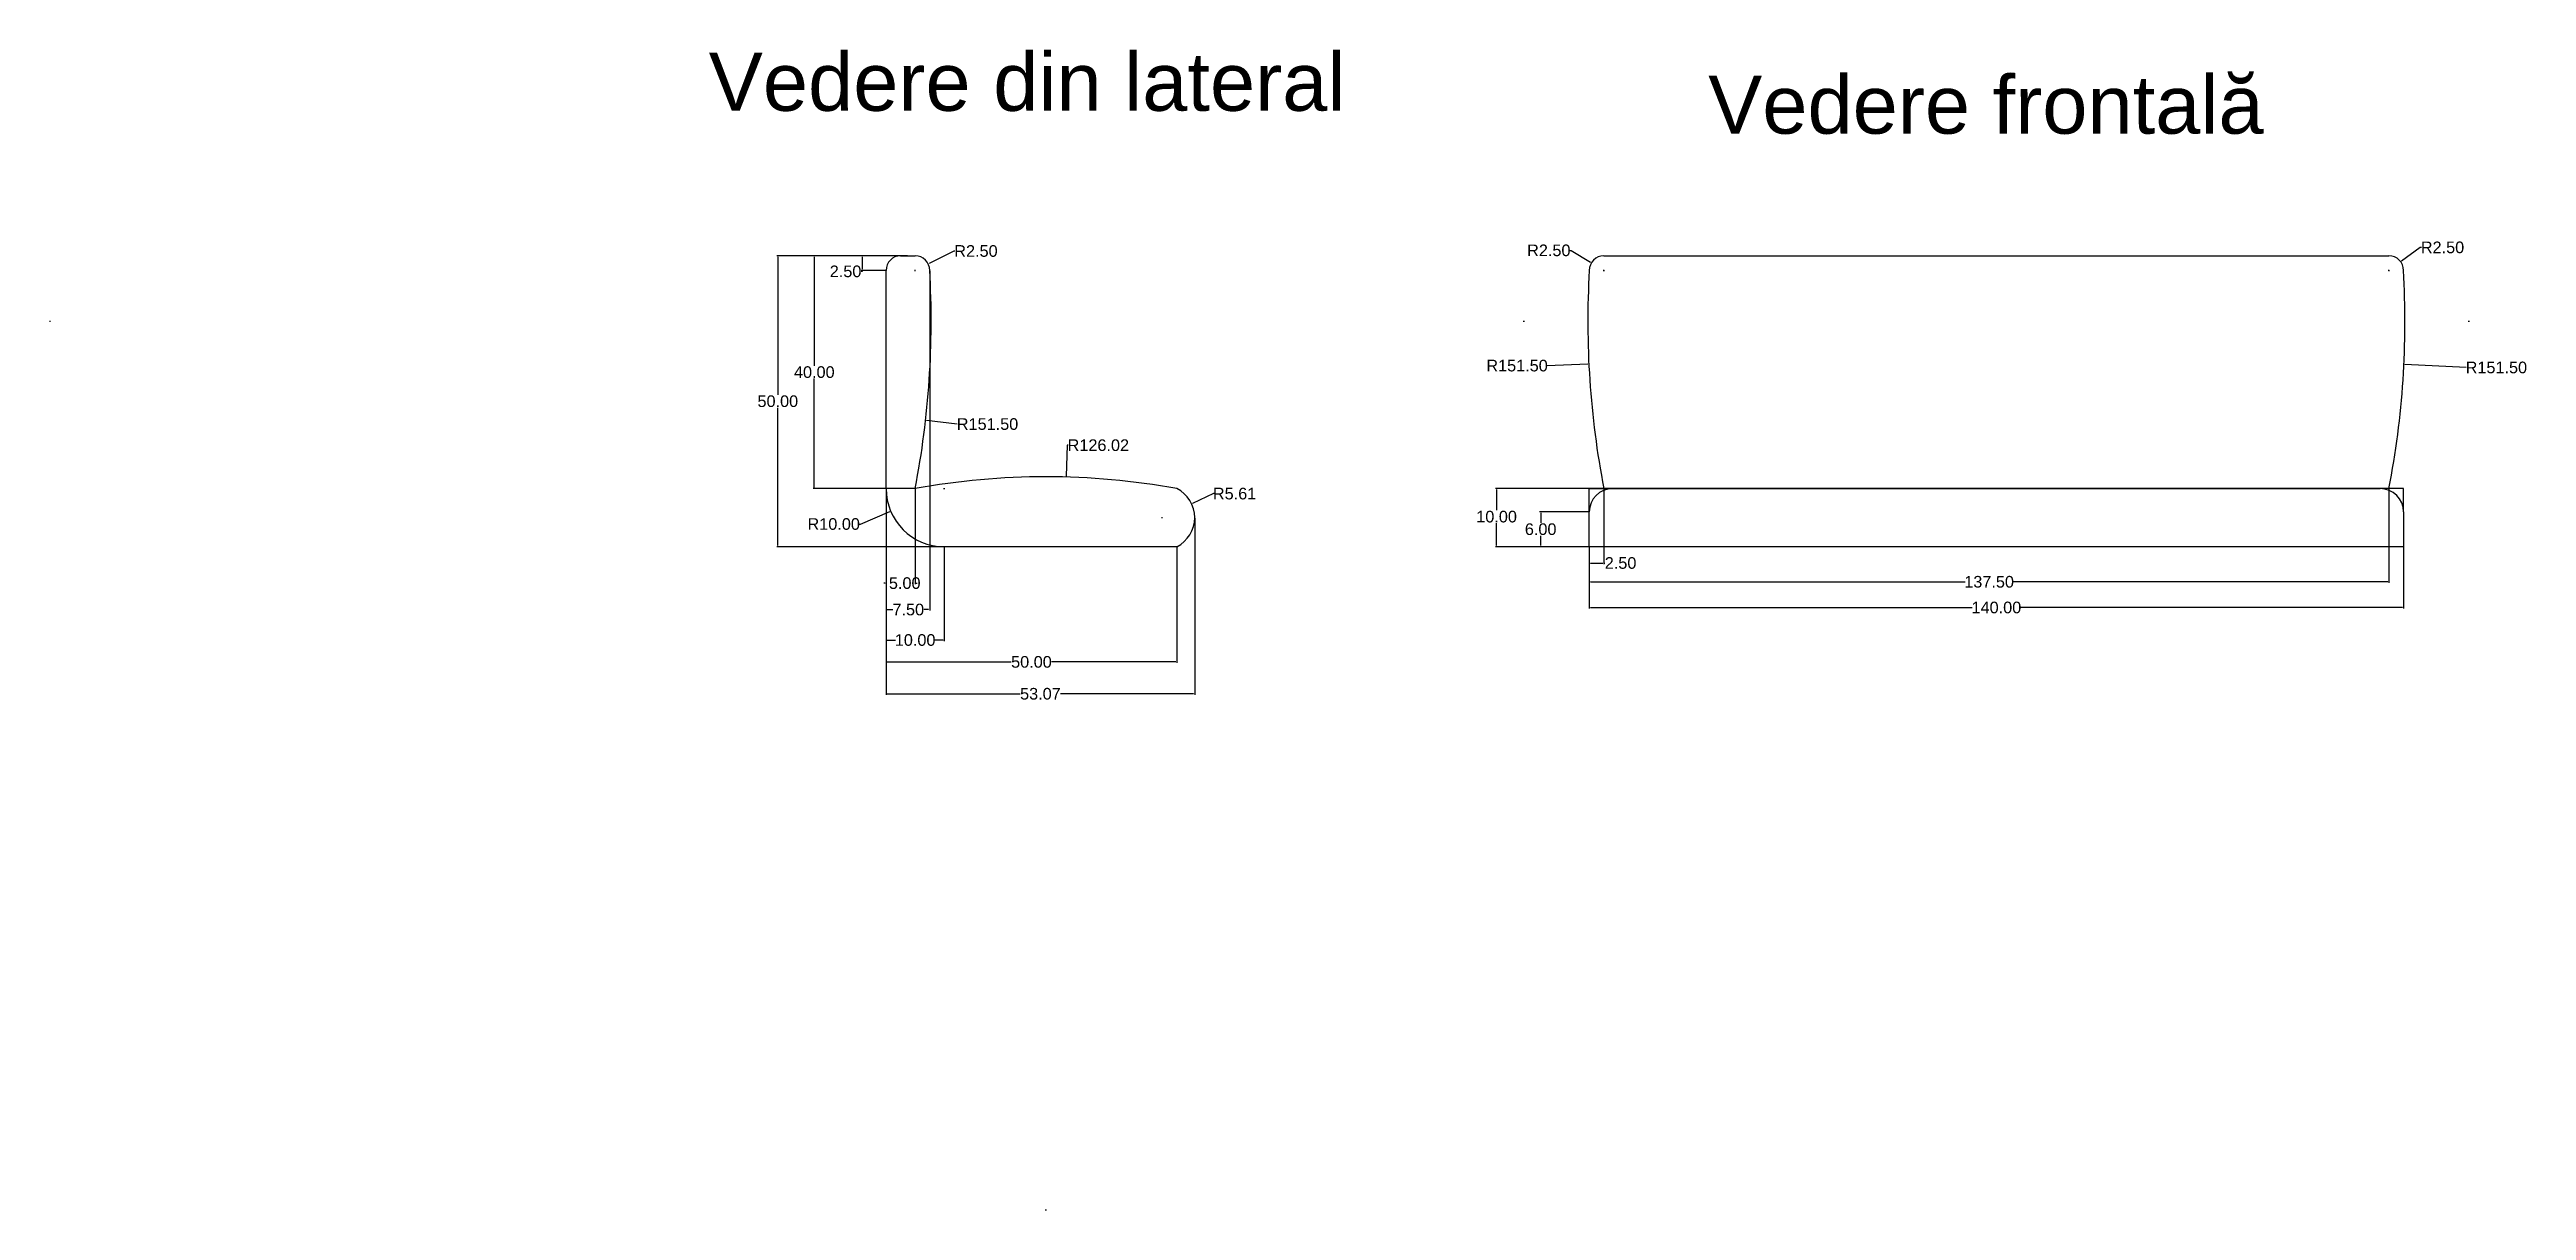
# Model space of a CAD drawing. Header units: millimetres. Extents: x -42 to 384, y -22 to 178.
import ezdxf

# ---------------------------------------------------------------- set-up
doc = ezdxf.new("R2010")
doc.units = ezdxf.units.MM
doc.header["$MEASUREMENT"] = 0
for name, color, linetype in [('canapea', 33, 'Continuous'), ('cotari', 132, 'Continuous'), ('text', 7, 'Continuous')]:
    doc.layers.add(name, color=color, linetype=linetype)
doc.styles.get("Standard").update_dxf_attribs({"font": 'arial.ttf'})
doc.dimstyles.new('Cotari', dxfattribs={"dimtxt": 2, "dimasz": 0.18, "dimexe": 0.18, "dimexo": 0.0625, "dimgap": 0.09, "dimtad": 0, "dimtih": 1, "dimtoh": 1, "dimzin": 0, "dimdsep": 46, "dimtxsty": 'Standard', "dimcen": 0.09, "dimclrd": 256, "dimclre": 256, "dimclrt": 256, "dimadec": 0, "dimazin": 0, "dimtfac": 1, "dimtofl": 0, "dimtmove": 0, "dimatfit": 3, "dimfxl": 1, "dimtolj": 1, "dimtzin": 0, "dimarcsym": 0})

# ---------------------------------------------------------------- blocks, each defined once
blk = doc.blocks.new('*D1')
at = {"layer": 'cotari', "lineweight": -2, "transparency": 16777216}
for p, q in [((105.93, 142.32), (97.98, 142.32)), ((98.16, 142.14), (98.16, 140)), ((102.18, 139.82), (97.98, 139.82)), ((98.16, 139.64), (97.98, 139.64)), ((98.16, 139.82), (98.16, 139.64))]:
    blk.add_line(p, q, dxfattribs=at)
at = {"layer": 'cotari', "transparency": 16777216}
for points in [[(98.13, 142.14), (98.19, 142.14), (98.16, 142.32)], [(98.13, 140), (98.19, 140), (98.16, 139.82)]]:
    blk.add_solid(points, dxfattribs=at)
at = {"layer": 'Defpoints', "color": 0, "transparency": 16777216}
for p in [(105.99, 142.32), (98.16, 139.82), (102.24, 139.82)]:
    blk.add_point(p, dxfattribs=at)
at = {"layer": 'cotari', "transparency": 16777216, "insert": (95.28, 139.64), "char_height": 2, "attachment_point": 5}
blk.add_mtext('\\A1;2.50', dxfattribs=at)
blk = doc.blocks.new('*D2')
at = {"layer": 'cotari', "lineweight": -2, "transparency": 16777216}
for p, q in [((105.93, 142.32), (89.72, 142.32)), ((89.9, 142.14), (89.9, 123.43)), ((89.9, 102.5), (89.9, 121.21)), ((102.18, 102.32), (89.72, 102.32))]:
    blk.add_line(p, q, dxfattribs=at)
at = {"layer": 'cotari', "transparency": 16777216}
for points in [[(89.87, 142.14), (89.93, 142.14), (89.9, 142.32)], [(89.87, 102.5), (89.93, 102.5), (89.9, 102.32)]]:
    blk.add_solid(points, dxfattribs=at)
at = {"layer": 'Defpoints', "color": 0, "transparency": 16777216}
for p in [(105.99, 142.32), (89.9, 102.32), (102.24, 102.32)]:
    blk.add_point(p, dxfattribs=at)
at = {"layer": 'cotari', "transparency": 16777216, "insert": (89.9, 122.32), "char_height": 2, "attachment_point": 5}
blk.add_mtext('\\A1;40.00', dxfattribs=at)
blk = doc.blocks.new('*D3')
at = {"layer": 'cotari', "lineweight": -2, "transparency": 16777216}
for p, q in [((105.93, 142.32), (83.45, 142.32)), ((83.63, 142.14), (83.63, 118.43)), ((83.63, 92.5), (83.63, 116.21)), ((112.18, 92.32), (83.45, 92.32))]:
    blk.add_line(p, q, dxfattribs=at)
at = {"layer": 'cotari', "transparency": 16777216}
for points in [[(83.6, 142.14), (83.66, 142.14), (83.63, 142.32)], [(83.6, 92.5), (83.66, 92.5), (83.63, 92.32)]]:
    blk.add_solid(points, dxfattribs=at)
at = {"layer": 'Defpoints', "color": 0, "transparency": 16777216}
for p in [(105.99, 142.32), (83.63, 92.32), (112.24, 92.32)]:
    blk.add_point(p, dxfattribs=at)
at = {"layer": 'cotari', "transparency": 16777216, "insert": (83.63, 117.32), "char_height": 2, "attachment_point": 5}
blk.add_mtext('\\A1;50.00', dxfattribs=at)
blk = doc.blocks.new('*D4')
at = {"layer": 'cotari', "lineweight": -2, "transparency": 16777216}
for p, q in [((102.24, 102.25), (102.24, 85.87)), ((107.24, 102.25), (107.24, 85.87)), ((102.06, 86.05), (101.88, 86.05)), ((107.42, 86.05), (107.6, 86.05))]:
    blk.add_line(p, q, dxfattribs=at)
at = {"layer": 'cotari', "transparency": 16777216}
for points in [[(102.06, 86.08), (102.06, 86.02), (102.24, 86.05)], [(107.42, 86.08), (107.42, 86.02), (107.24, 86.05)]]:
    blk.add_solid(points, dxfattribs=at)
at = {"layer": 'Defpoints', "color": 0, "transparency": 16777216}
for p in [(102.24, 102.32), (107.24, 102.32), (107.24, 86.05)]:
    blk.add_point(p, dxfattribs=at)
at = {"layer": 'cotari', "transparency": 16777216, "insert": (105.45, 86.05), "char_height": 2, "attachment_point": 5}
blk.add_mtext('\\A1;5.00', dxfattribs=at)
blk = doc.blocks.new('*D5')
at = {"layer": 'cotari', "lineweight": -2, "transparency": 16777216}
for p, q in [((109.74, 139.75), (109.74, 81.33)), ((102.24, 102.25), (102.24, 81.33)), ((102.42, 81.51), (103.38, 81.51)), ((109.56, 81.51), (108.73, 81.51))]:
    blk.add_line(p, q, dxfattribs=at)
at = {"layer": 'cotari', "transparency": 16777216}
for points in [[(102.42, 81.54), (102.42, 81.48), (102.24, 81.51)], [(109.56, 81.54), (109.56, 81.48), (109.74, 81.51)]]:
    blk.add_solid(points, dxfattribs=at)
at = {"layer": 'Defpoints', "color": 0, "transparency": 16777216}
for p in [(109.74, 139.82), (102.24, 102.32), (109.74, 81.51)]:
    blk.add_point(p, dxfattribs=at)
at = {"layer": 'cotari', "transparency": 16777216, "insert": (106.06, 81.51), "char_height": 2, "attachment_point": 5}
blk.add_mtext('\\A1;7.50', dxfattribs=at)
blk = doc.blocks.new('*D6')
at = {"layer": 'cotari', "lineweight": -2, "transparency": 16777216}
for p, q in [((102.24, 102.25), (102.24, 76.09)), ((112.24, 92.25), (112.24, 76.09)), ((102.42, 76.27), (103.88, 76.27)), ((112.06, 76.27), (110.61, 76.27))]:
    blk.add_line(p, q, dxfattribs=at)
at = {"layer": 'cotari', "transparency": 16777216}
for points in [[(102.42, 76.3), (102.42, 76.24), (102.24, 76.27)], [(112.06, 76.3), (112.06, 76.24), (112.24, 76.27)]]:
    blk.add_solid(points, dxfattribs=at)
at = {"layer": 'Defpoints', "color": 0, "transparency": 16777216}
for p in [(102.24, 102.32), (112.24, 92.32), (112.24, 76.27)]:
    blk.add_point(p, dxfattribs=at)
at = {"layer": 'cotari', "transparency": 16777216, "insert": (107.24, 76.27), "char_height": 2, "attachment_point": 5}
blk.add_mtext('\\A1;10.00', dxfattribs=at)
blk = doc.blocks.new('*D7')
at = {"layer": 'cotari', "lineweight": -2, "transparency": 16777216}
for p, q in [((102.24, 102.25), (102.24, 72.33)), ((152.24, 92.25), (152.24, 72.33)), ((102.42, 72.51), (123.78, 72.51)), ((152.06, 72.51), (130.7, 72.51))]:
    blk.add_line(p, q, dxfattribs=at)
at = {"layer": 'cotari', "transparency": 16777216}
for points in [[(102.42, 72.54), (102.42, 72.48), (102.24, 72.51)], [(152.06, 72.54), (152.06, 72.48), (152.24, 72.51)]]:
    blk.add_solid(points, dxfattribs=at)
at = {"layer": 'Defpoints', "color": 0, "transparency": 16777216}
for p in [(102.24, 102.32), (152.24, 92.32), (152.24, 72.51)]:
    blk.add_point(p, dxfattribs=at)
at = {"layer": 'cotari', "transparency": 16777216, "insert": (127.24, 72.51), "char_height": 2, "attachment_point": 5}
blk.add_mtext('\\A1;50.00', dxfattribs=at)
blk = doc.blocks.new('*D8')
at = {"layer": 'cotari', "lineweight": -2, "transparency": 16777216}
for p, q in [((102.24, 102.25), (102.24, 66.85)), ((155.31, 97.25), (155.31, 66.85)), ((102.42, 67.03), (125.31, 67.03)), ((155.13, 67.03), (132.24, 67.03))]:
    blk.add_line(p, q, dxfattribs=at)
at = {"layer": 'cotari', "transparency": 16777216}
for points in [[(102.42, 67.06), (102.42, 67), (102.24, 67.03)], [(155.13, 67.06), (155.13, 67), (155.31, 67.03)]]:
    blk.add_solid(points, dxfattribs=at)
at = {"layer": 'Defpoints', "color": 0, "transparency": 16777216}
for p in [(102.24, 102.32), (155.31, 97.32), (102.24, 67.03)]:
    blk.add_point(p, dxfattribs=at)
at = {"layer": 'cotari', "transparency": 16777216, "insert": (128.78, 67.03), "char_height": 2, "attachment_point": 5}
blk.add_mtext('\\A1;53.07', dxfattribs=at)
blk = doc.blocks.new('*D9')
at = {"layer": 'cotari', "lineweight": -2, "transparency": 16777216}
for p, q in [((113.87, 143.14), (109.64, 141.02)), ((114.05, 143.14), (113.87, 143.14)), ((107.15, 139.82), (107.33, 139.82)), ((107.24, 139.73), (107.24, 139.91))]:
    blk.add_line(p, q, dxfattribs=at)
at = {"layer": 'cotari', "transparency": 16777216}
blk.add_solid([(109.63, 141.04), (109.65, 140.99), (109.48, 140.94)], dxfattribs=at)
at = {"layer": 'Defpoints', "color": 0, "transparency": 16777216}
for p in [(109.48, 140.94), (107.24, 139.82)]:
    blk.add_point(p, dxfattribs=at)
at = {"layer": 'cotari', "transparency": 16777216, "insert": (117.7, 143.14), "char_height": 2, "attachment_point": 5}
blk.add_mtext('\\A1;R2.50', dxfattribs=at)
blk = doc.blocks.new('*D10')
at = {"layer": 'cotari', "lineweight": -2, "transparency": 16777216}
for p, q in [((133.37, 109.76), (133.22, 104.47)), ((133.55, 109.76), (133.37, 109.76)), ((129.65, -21.68), (129.83, -21.68)), ((129.74, -21.77), (129.74, -21.59))]:
    blk.add_line(p, q, dxfattribs=at)
at = {"layer": 'cotari', "transparency": 16777216}
blk.add_solid([(133.19, 104.47), (133.25, 104.47), (133.22, 104.29)], dxfattribs=at)
at = {"layer": 'Defpoints', "color": 0, "transparency": 16777216}
for p in [(133.22, 104.29), (129.74, -21.68)]:
    blk.add_point(p, dxfattribs=at)
at = {"layer": 'cotari', "transparency": 16777216, "insert": (138.74, 109.76), "char_height": 2, "attachment_point": 5}
blk.add_mtext('\\A1;R126.02', dxfattribs=at)
blk = doc.blocks.new('*D11')
at = {"layer": 'cotari', "lineweight": -2, "transparency": 16777216}
for p, q in [((158.53, 101.44), (154.95, 99.76)), ((158.71, 101.44), (158.53, 101.44)), ((149.61, 97.32), (149.79, 97.32)), ((149.7, 97.23), (149.7, 97.41))]:
    blk.add_line(p, q, dxfattribs=at)
at = {"layer": 'cotari', "transparency": 16777216}
blk.add_solid([(154.93, 99.79), (154.96, 99.74), (154.78, 99.69)], dxfattribs=at)
at = {"layer": 'Defpoints', "color": 0, "transparency": 16777216}
for p in [(154.78, 99.69), (149.7, 97.32)]:
    blk.add_point(p, dxfattribs=at)
at = {"layer": 'cotari', "transparency": 16777216, "insert": (162.17, 101.44), "char_height": 2, "attachment_point": 5}
blk.add_mtext('\\A1;R5.61', dxfattribs=at)
blk = doc.blocks.new('*D12')
at = {"layer": 'cotari', "lineweight": -2, "transparency": 16777216}
for p, q in [((112.15, 102.32), (112.33, 102.32)), ((112.24, 102.23), (112.24, 102.41)), ((97.84, 96.21), (102.87, 98.35)), ((97.66, 96.21), (97.84, 96.21))]:
    blk.add_line(p, q, dxfattribs=at)
at = {"layer": 'cotari', "transparency": 16777216}
blk.add_solid([(102.86, 98.37), (102.88, 98.32), (103.04, 98.42)], dxfattribs=at)
at = {"layer": 'Defpoints', "color": 0, "transparency": 16777216}
for p in [(112.24, 102.32), (103.04, 98.42)]:
    blk.add_point(p, dxfattribs=at)
at = {"layer": 'cotari', "transparency": 16777216, "insert": (93.24, 96.21), "char_height": 2, "attachment_point": 5}
blk.add_mtext('\\A1;R10.00', dxfattribs=at)
blk = doc.blocks.new('*D13')
at = {"layer": 'cotari', "lineweight": -2, "transparency": 16777216}
for p, q in [((-41.6, 131.07), (-41.42, 131.07)), ((-41.51, 130.98), (-41.51, 131.16)), ((114.49, 113.39), (109.21, 113.99))]:
    blk.add_line(p, q, dxfattribs=at)
at = {"layer": 'cotari', "transparency": 16777216}
blk.add_solid([(109.22, 114.02), (109.21, 113.96), (109.03, 114.01)], dxfattribs=at)
at = {"layer": 'Defpoints', "color": 0, "transparency": 16777216}
for p in [(-41.51, 131.07), (109.03, 114.01)]:
    blk.add_point(p, dxfattribs=at)
at = {"layer": 'cotari', "transparency": 16777216, "insert": (119.69, 113.39), "char_height": 2, "attachment_point": 5}
blk.add_mtext('\\A1;R151.50', dxfattribs=at)
blk = doc.blocks.new('*D14')
at = {"layer": 'cotari', "lineweight": -2, "transparency": 16777216}
for p, q in [((227.1, 102.32), (207.04, 102.32)), ((207.22, 102.14), (207.22, 98.59)), ((207.22, 92.5), (207.22, 96.37)), ((223.1, 92.32), (207.04, 92.32))]:
    blk.add_line(p, q, dxfattribs=at)
at = {"layer": 'cotari', "transparency": 16777216}
for points in [[(207.19, 102.14), (207.25, 102.14), (207.22, 102.32)], [(207.19, 92.5), (207.25, 92.5), (207.22, 92.32)]]:
    blk.add_solid(points, dxfattribs=at)
at = {"layer": 'Defpoints', "color": 0, "transparency": 16777216}
for p in [(207.22, 102.32), (227.16, 102.32), (223.16, 92.32)]:
    blk.add_point(p, dxfattribs=at)
at = {"layer": 'cotari', "transparency": 16777216, "insert": (207.22, 97.48), "char_height": 2, "attachment_point": 5}
blk.add_mtext('\\A1;10.00', dxfattribs=at)
blk = doc.blocks.new('*D15')
at = {"layer": 'cotari', "lineweight": -2, "transparency": 16777216}
for p, q in [((223.1, 98.32), (214.62, 98.32)), ((214.8, 98.14), (214.8, 96.43)), ((214.8, 92.5), (214.8, 94.21)), ((223.1, 92.32), (214.62, 92.32))]:
    blk.add_line(p, q, dxfattribs=at)
at = {"layer": 'cotari', "transparency": 16777216}
for points in [[(214.77, 98.14), (214.83, 98.14), (214.8, 98.32)], [(214.77, 92.5), (214.83, 92.5), (214.8, 92.32)]]:
    blk.add_solid(points, dxfattribs=at)
at = {"layer": 'Defpoints', "color": 0, "transparency": 16777216}
for p in [(214.8, 98.32), (223.16, 98.32), (223.16, 92.32)]:
    blk.add_point(p, dxfattribs=at)
at = {"layer": 'cotari', "transparency": 16777216, "insert": (214.8, 95.32), "char_height": 2, "attachment_point": 5}
blk.add_mtext('\\A1;6.00', dxfattribs=at)
blk = doc.blocks.new('*D16')
at = {"layer": 'cotari', "lineweight": -2, "transparency": 16777216}
for p, q in [((225.66, 102.25), (225.66, 89.33)), ((223.16, 92.25), (223.16, 89.33)), ((223.34, 89.51), (225.48, 89.51)), ((225.66, 89.51), (225.84, 89.51))]:
    blk.add_line(p, q, dxfattribs=at)
at = {"layer": 'cotari', "transparency": 16777216}
for points in [[(223.34, 89.54), (223.34, 89.48), (223.16, 89.51)], [(225.48, 89.54), (225.48, 89.48), (225.66, 89.51)]]:
    blk.add_solid(points, dxfattribs=at)
at = {"layer": 'Defpoints', "color": 0, "transparency": 16777216}
for p in [(225.66, 102.32), (223.16, 92.32), (225.66, 89.51)]:
    blk.add_point(p, dxfattribs=at)
at = {"layer": 'cotari', "transparency": 16777216, "insert": (228.54, 89.51), "char_height": 2, "attachment_point": 5}
blk.add_mtext('\\A1;2.50', dxfattribs=at)
blk = doc.blocks.new('*D17')
at = {"layer": 'cotari', "lineweight": -2, "transparency": 16777216}
for p, q in [((360.66, 102.25), (360.66, 86.1)), ((223.16, 92.25), (223.16, 86.1)), ((223.34, 86.28), (287.77, 86.28)), ((360.48, 86.28), (296.06, 86.28))]:
    blk.add_line(p, q, dxfattribs=at)
at = {"layer": 'cotari', "transparency": 16777216}
for points in [[(223.34, 86.31), (223.34, 86.25), (223.16, 86.28)], [(360.48, 86.31), (360.48, 86.25), (360.66, 86.28)]]:
    blk.add_solid(points, dxfattribs=at)
at = {"layer": 'Defpoints', "color": 0, "transparency": 16777216}
for p in [(360.66, 102.32), (223.16, 92.32), (360.66, 86.28)]:
    blk.add_point(p, dxfattribs=at)
at = {"layer": 'cotari', "transparency": 16777216, "insert": (291.91, 86.28), "char_height": 2, "attachment_point": 5}
blk.add_mtext('\\A1;137.50', dxfattribs=at)
blk = doc.blocks.new('*D18')
at = {"layer": 'cotari', "lineweight": -2, "transparency": 16777216}
for p, q in [((223.16, 92.25), (223.16, 81.68)), ((363.16, 92.25), (363.16, 81.68)), ((223.34, 81.86), (289.02, 81.86)), ((362.98, 81.86), (297.31, 81.86))]:
    blk.add_line(p, q, dxfattribs=at)
at = {"layer": 'cotari', "transparency": 16777216}
for points in [[(223.34, 81.89), (223.34, 81.83), (223.16, 81.86)], [(362.98, 81.89), (362.98, 81.83), (363.16, 81.86)]]:
    blk.add_solid(points, dxfattribs=at)
at = {"layer": 'Defpoints', "color": 0, "transparency": 16777216}
for p in [(223.16, 92.32), (363.16, 92.32), (363.16, 81.86)]:
    blk.add_point(p, dxfattribs=at)
at = {"layer": 'cotari', "transparency": 16777216, "insert": (293.16, 81.86), "char_height": 2, "attachment_point": 5}
blk.add_mtext('\\A1;140.00', dxfattribs=at)
blk = doc.blocks.new('*D19')
at = {"layer": 'cotari', "lineweight": -2, "transparency": 16777216}
for p, q in [((219.84, 143.25), (220.02, 143.25)), ((220.02, 143.25), (223.37, 141.21)), ((225.57, 139.82), (225.75, 139.82)), ((225.66, 139.73), (225.66, 139.91))]:
    blk.add_line(p, q, dxfattribs=at)
at = {"layer": 'cotari', "transparency": 16777216}
blk.add_solid([(223.39, 141.23), (223.36, 141.18), (223.53, 141.12)], dxfattribs=at)
at = {"layer": 'Defpoints', "color": 0, "transparency": 16777216}
for p in [(223.53, 141.12), (225.66, 139.82)]:
    blk.add_point(p, dxfattribs=at)
at = {"layer": 'cotari', "transparency": 16777216, "insert": (216.2, 143.25), "char_height": 2, "attachment_point": 5}
blk.add_mtext('\\A1;R2.50', dxfattribs=at)
blk = doc.blocks.new('*D20')
at = {"layer": 'cotari', "lineweight": -2, "transparency": 16777216}
for p, q in [((366.05, 143.76), (362.82, 141.4)), ((366.23, 143.76), (366.05, 143.76)), ((360.57, 139.82), (360.75, 139.82)), ((360.66, 139.73), (360.66, 139.91))]:
    blk.add_line(p, q, dxfattribs=at)
at = {"layer": 'cotari', "transparency": 16777216}
blk.add_solid([(362.81, 141.42), (362.84, 141.38), (362.68, 141.29)], dxfattribs=at)
at = {"layer": 'Defpoints', "color": 0, "transparency": 16777216}
for p in [(362.68, 141.29), (360.66, 139.82)]:
    blk.add_point(p, dxfattribs=at)
at = {"layer": 'cotari', "transparency": 16777216, "insert": (369.87, 143.76), "char_height": 2, "attachment_point": 5}
blk.add_mtext('\\A1;R2.50', dxfattribs=at)
blk = doc.blocks.new('*D21')
at = {"layer": 'cotari', "lineweight": -2, "transparency": 16777216}
for p, q in [((374.32, 131.07), (374.5, 131.07)), ((374.41, 130.98), (374.41, 131.16)), ((215.94, 123.44), (222.9, 123.77))]:
    blk.add_line(p, q, dxfattribs=at)
at = {"layer": 'cotari', "transparency": 16777216}
blk.add_solid([(222.9, 123.8), (222.91, 123.74), (223.08, 123.78)], dxfattribs=at)
at = {"layer": 'Defpoints', "color": 0, "transparency": 16777216}
for p in [(374.41, 131.07), (223.08, 123.78)]:
    blk.add_point(p, dxfattribs=at)
at = {"layer": 'cotari', "transparency": 16777216, "insert": (210.74, 123.44), "char_height": 2, "attachment_point": 5}
blk.add_mtext('\\A1;R151.50', dxfattribs=at)
blk = doc.blocks.new('*D22')
at = {"layer": 'cotari', "lineweight": -2, "transparency": 16777216}
for p, q in [((211.82, 131.07), (212, 131.07)), ((211.91, 130.98), (211.91, 131.16)), ((373.94, 123.12), (363.41, 123.64))]:
    blk.add_line(p, q, dxfattribs=at)
at = {"layer": 'cotari', "transparency": 16777216}
blk.add_solid([(363.41, 123.67), (363.41, 123.61), (363.23, 123.65)], dxfattribs=at)
at = {"layer": 'Defpoints', "color": 0, "transparency": 16777216}
for p in [(211.91, 131.07), (363.23, 123.65)]:
    blk.add_point(p, dxfattribs=at)
at = {"layer": 'cotari', "transparency": 16777216, "insert": (379.13, 123.12), "char_height": 2, "attachment_point": 5}
blk.add_mtext('\\A1;R151.50', dxfattribs=at)

msp = doc.modelspace()

# ---------------------------------------------------------------- linework, layer by layer
at = {"layer": 'canapea'}
for p, q in [((104.744, 142.316), (107.244, 142.316)), ((102.244, 102.316), (102.244, 139.816)), ((107.244, 102.316), (102.244, 102.316)), ((223.162, 98.316), (223.162, 102.316)), ((223.162, 102.316), (227.162, 102.316)), ((227.162, 102.316), (359.162, 102.316)), ((363.162, 102.316), (359.162, 102.316)), ((363.162, 98.316), (363.162, 102.316)), ((223.162, 92.316), (223.162, 98.316)), ((363.162, 98.316), (363.162, 92.316)), ((152.244, 92.316), (112.244, 92.316)), ((363.162, 92.316), (223.162, 92.316))]:
    msp.add_line(p, q, dxfattribs=at)
for points in [[(225.662, 142.316), (360.662, 142.316)], [(360.662, 102.316), (360.662, 102.316), (225.662, 102.316)]]:
    msp.add_lwpolyline(points, dxfattribs=at)
for centre, radius, start, end in [((104.744, 139.816), 2.5, 90, 180), ((107.244, 139.816), 2.5, 0, 90), ((225.662, 139.816), 2.5, 90, 180), ((360.662, 139.816), 2.5, 0, 90), ((-41.506, 131.066), 151.503, 349.06091, 3.31094), ((374.412, 131.066), 151.503, 176.68906, 190.93909), ((211.912, 131.066), 151.503, 349.06091, 3.31094), ((112.244, 102.316), 10, 180, 270), ((129.744, -21.684), 126.025, 79.71549, 100.28451), ((149.698, 97.316), 5.611, 296.97879, 63.02121), ((227.162, 98.316), 4, 90, 180), ((359.162, 98.316), 4, 0, 90)]:
    msp.add_arc(centre, radius, start, end, dxfattribs=at)

# ---------------------------------------------------------------- texts
at = {"layer": 'text'}
for s, p in [('Vedere din lateral', (71.745, 167.244)), ('Vedere frontală', (243.594, 163.315))]:
    msp.add_text(s, height=10, dxfattribs=at).set_placement(p)

# ---------------------------------------------------------------- dimensions: what is measured, and where the dimension line sits
at = {"layer": 'cotari'}
for center, mpoint, picture, middle in [((360.662, 139.816), (362.679, 141.293), '*D20', (369.874, 143.764)), ((107.244, 139.816), (109.479, 140.937), '*D9', (117.695, 143.14)), ((225.662, 139.816), (223.526, 141.116), '*D19', (216.202, 143.247)), ((-41.506, 131.066), (109.033, 114.009), '*D13', (114.495, 113.39)), ((374.412, 131.066), (223.085, 123.782), '*D21', (215.937, 123.438)), ((211.912, 131.066), (363.233, 123.647), '*D22', (373.937, 123.123)), ((129.744, -21.684), (133.218, 104.293), '*D10', (138.737, 109.76)), ((112.244, 102.316), (103.036, 98.415), '*D12', (93.238, 96.213)), ((149.698, 97.316), (154.783, 99.687), '*D11', (162.166, 101.437))]:
    dim = msp.add_radius_dim(center=center, mpoint=mpoint, dimstyle='Cotari', dxfattribs=at)
    dim.commit()
    dim.dimension.update_dxf_attribs({"geometry": picture, "text_midpoint": middle, "dimtype": 164})
for base, p1, p2, picture, middle in [((83.628, 92.316), (105.994, 142.316), (112.244, 92.316), '*D3', (83.628, 117.316)), ((214.802, 98.316), (223.162, 92.316), (223.162, 98.316), '*D15', (214.802, 95.316))]:
    dim = msp.add_linear_dim(base=base, p1=p1, p2=p2, angle=90, dimstyle='Cotari', dxfattribs=at)
    dim.commit()
    dim.dimension.update_dxf_attribs({"geometry": picture, "text_midpoint": middle})
for base, p1, p2, picture, middle in [((89.902, 102.316), (105.994, 142.316), (102.244, 102.316), '*D2', (89.902, 122.316)), ((98.159, 139.816), (105.994, 142.316), (102.244, 139.816), '*D1', (95.278, 139.636)), ((207.219, 102.316), (223.162, 92.316), (227.162, 102.316), '*D14', (207.219, 97.476))]:
    dim = msp.add_linear_dim(base=base, p1=p1, p2=p2, angle=90, dimstyle='Cotari', dxfattribs=at)
    dim.commit()
    dim.dimension.update_dxf_attribs({"geometry": picture, "text_midpoint": middle, "dimtype": 160})
for base, p2, picture, middle in [((109.744, 81.513), (109.744, 139.816), '*D5', (106.055, 81.513)), ((107.244, 86.048), (107.244, 102.316), '*D4', (105.454, 86.048))]:
    dim = msp.add_linear_dim(base=base, p1=(102.244, 102.316), p2=p2, dimstyle='Cotari', dxfattribs=at)
    dim.commit()
    dim.dimension.update_dxf_attribs({"geometry": picture, "text_midpoint": middle, "dimtype": 160})
for base, p1, p2, picture, middle in [((112.244, 76.272), (102.244, 102.316), (112.244, 92.316), '*D6', (107.244, 76.272)), ((152.244, 72.509), (102.244, 102.316), (152.244, 92.316), '*D7', (127.244, 72.509)), ((102.2438, 67.0308), (155.3091, 97.3162), (102.2438, 102.3162), '*D8', (128.7764, 67.0308)), ((225.662, 89.507), (223.162, 92.316), (225.662, 102.316), '*D16', (228.543, 89.507)), ((360.662, 86.278), (223.162, 92.316), (360.662, 102.316), '*D17', (291.912, 86.278)), ((363.162, 81.861), (223.162, 92.316), (363.162, 92.316), '*D18', (293.162, 81.861))]:
    dim = msp.add_linear_dim(base=base, p1=p1, p2=p2, dimstyle='Cotari', dxfattribs=at)
    dim.commit()
    dim.dimension.update_dxf_attribs({"geometry": picture, "text_midpoint": middle})

doc.saveas('drawing.dxf')
